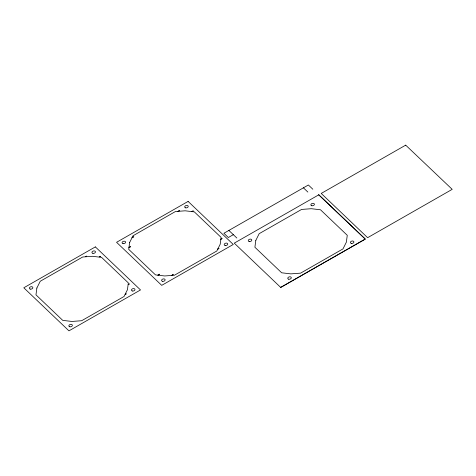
<?xml version="1.0" encoding="UTF-8"?>
<svg xmlns="http://www.w3.org/2000/svg" width="476" height="476" viewBox="0 0 476 476"><rect width="100%" height="100%" fill="white"/><g stroke="black" fill="none" stroke-linecap="round" stroke-linejoin="round"><path stroke-width="0.71" d="M158.222 275.211L159.525 274.182L157.806 275.164M220.828 239.428L222.131 238.393L220.87 239.119M171.955 275.425L173.3 274.438L171.515 275.455M217.669 249.293L219.019 248.305L217.824 248.99M132.001 237.78L133.792 236.756L132.155 237.476M178.31 211.314L179.506 210.63L177.869 211.344M128.954 247.651L130.674 246.669L128.996 247.341M192.018 211.606L193.286 210.886L191.608 211.558M233.329 234.674L228.361 237.512L223.91 233.27L308.383 184.985L312.833 189.234M280.667 287.391L365.241 239.047L318.73 194.851M303.414 187.824L307.865 192.072M228.879 230.426L236.846 238.024M36.866 288.034L35.974 294.852L62.749 320.378L71.912 321.449L81.64 320.729L124.063 296.483L124.914 294.781L126.259 293.793L125.063 294.477L127.443 289.711L128.074 284.91L129.377 283.88L128.115 284.6L128.336 282.893L101.566 257.361L99.264 257.094L100.525 256.374L98.847 257.046L92.398 256.29L85.555 256.796L86.745 256.118L85.115 256.832L82.669 257.01L40.246 281.262L36.866 288.034M129.627 242.546L128.728 249.364L155.503 274.896L164.672 275.961L174.4 275.241L216.824 250.995L220.204 244.224L221.096 237.405L194.321 211.874L185.158 210.809L175.43 211.528L133.006 235.775L129.627 242.546M255.796 240.445L254.904 247.264L281.673 272.796L290.842 273.867L300.57 273.147L342.994 248.894L346.373 242.123L347.266 235.305L320.497 209.779L311.328 208.708L301.6 209.428L259.176 233.674L255.796 240.445M95.355 246.895L23.8 287.79L68.955 330.85L140.509 289.949L95.355 246.895M188.115 201.407L116.561 242.302L161.715 285.362L233.27 244.468L188.115 201.407M318.831 194.797L234.257 243.135L280.733 287.45L365.306 239.113L318.831 194.797M405.689 145.15L321.217 193.435L367.627 237.685L452.2 189.347L405.689 145.15M185.64 207.839A1.791 1.19 -14.2 0 0 188.222 206.364A1.791 1.19 -14.2 0 0 185.521 205.757A1.791 1.19 -14.2 0 0 185.64 207.839M225.154 245.515A1.791 1.19 -14.2 0 0 227.736 244.039A1.791 1.19 -14.2 0 0 225.035 243.432A1.791 1.19 -14.2 0 0 225.154 245.515M162.542 281.304A1.791 1.19 -14.2 0 0 165.124 279.829A1.791 1.19 -14.2 0 0 162.423 279.216A1.791 1.19 -14.2 0 0 162.542 281.304M123.034 243.623A1.791 1.19 -14.2 0 0 125.616 242.147A1.791 1.19 -14.2 0 0 122.909 241.54A1.791 1.19 -14.2 0 0 123.034 243.623M288.712 279.204A1.791 1.19 -14.2 0 0 291.294 277.728A1.791 1.19 -14.2 0 0 288.593 277.121A1.791 1.19 -14.2 0 0 288.712 279.204M351.324 243.415A1.791 1.19 -14.2 0 0 353.906 241.939A1.791 1.19 -14.2 0 0 351.205 241.332A1.791 1.19 -14.2 0 0 351.324 243.415M311.816 205.739A1.791 1.19 -14.2 0 0 314.398 204.263A1.791 1.19 -14.2 0 0 311.691 203.657A1.791 1.19 -14.2 0 0 311.816 205.739M249.204 241.528A1.791 1.19 -14.2 0 0 251.786 240.053A1.791 1.19 -14.2 0 0 249.085 239.446A1.791 1.19 -14.2 0 0 249.204 241.528M69.788 326.786A1.791 1.19 -14.2 0 0 72.37 325.31A1.791 1.19 -14.2 0 0 69.663 324.703A1.791 1.19 -14.2 0 0 69.788 326.786M132.393 291.003A1.791 1.19 -14.2 0 0 134.976 289.527A1.791 1.19 -14.2 0 0 132.274 288.92A1.791 1.19 -14.2 0 0 132.393 291.003M92.885 253.327A1.791 1.19 -14.2 0 0 95.468 251.852A1.791 1.19 -14.2 0 0 92.766 251.245A1.791 1.19 -14.2 0 0 92.885 253.327M30.274 289.111A1.791 1.19 -14.2 0 0 32.856 287.635A1.791 1.19 -14.2 0 0 30.155 287.028A1.791 1.19 -14.2 0 0 30.274 289.111"/></g></svg>
